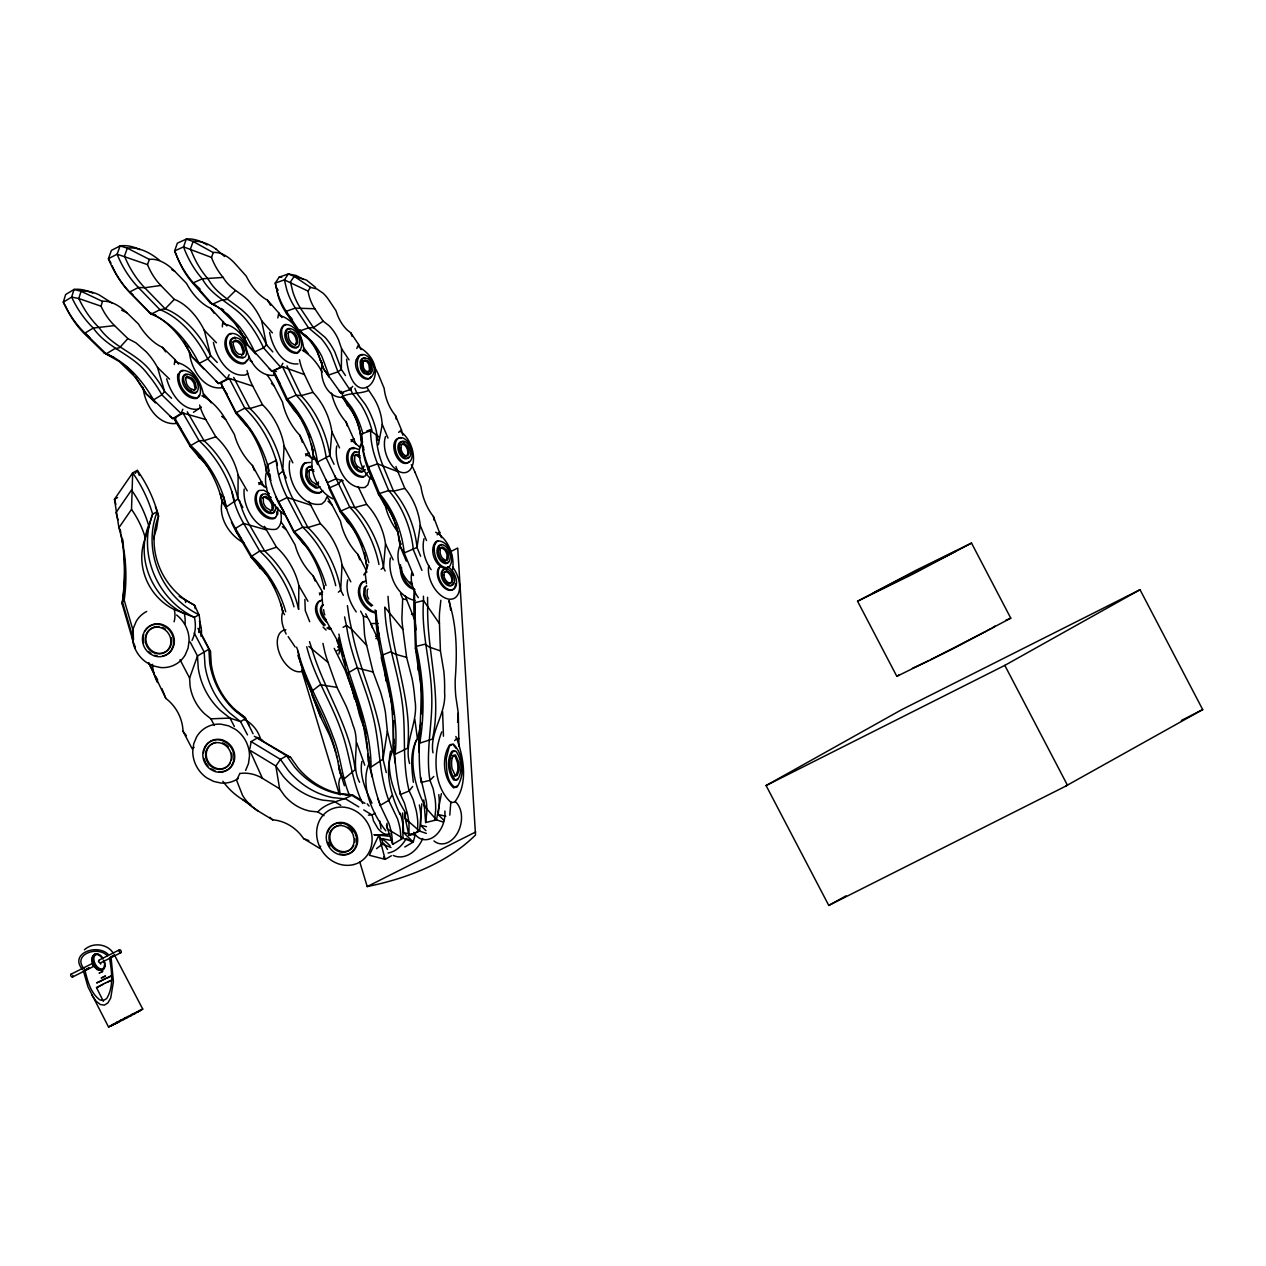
<?xml version="1.0" encoding="UTF-8"?>
<svg xmlns="http://www.w3.org/2000/svg" width="1266" height="1266" viewBox="0 0 1266 1266"><rect width="100%" height="100%" fill="white"/><g stroke="black" fill="none" stroke-linecap="round" stroke-linejoin="round"><path stroke-width="1.5" d="M199.617 405.057A38.297 22.677 59.3 0 0 205.772 419.505L215.821 436.817A46.541 27.551 59.3 0 1 238.135 475.225L237.945 498.962L242.866 507.429M298.618 609.342L298.839 585.604A46.541 27.551 59.3 0 0 276.51 547.213L266.446 529.9A38.297 22.677 59.3 0 1 264.547 526.355M390.134 840.323L382.474 838.646L382.411 844.137L376.556 848.631M329.128 377.173L323.795 369.197L317.639 352.755A45.829 26.871 70.9 0 0 308.556 339.146L297.573 329.967L285.768 312.291A38.613 22.63 70.9 0 1 278.156 296.086L275.26 283.062L284.391 279.881L308.018 291.085A27.741 16.252 70.9 0 0 314.854 308.809L323.162 321.168L329.033 325.679A32.267 18.911 70.9 0 1 338.544 339.905L341.567 348.704L341.345 369.371L345.476 375.543M406.307 561.123L400.341 546.785A60.008 35.179 70.9 0 0 378.344 493.93L368.438 470.097L368.469 467.059A55.308 32.425 70.9 0 1 361.427 433.953L370.59 430.772L378.993 436.881M405.531 812.677L405.294 818.58L408.934 835.449L419.6 831.097L426.357 833.392M277.824 317.956L278.773 312.876L267.553 300.232A40.654 23.089 65.8 0 1 246.253 276.13L235.824 264.467A39.752 22.582 65.8 0 0 213.194 252.488M458.925 746.18L458.276 712.932L455.807 696.442A103.496 67.051 76.4 0 1 455.206 679.636C457.168 653.367 457.121 626.148 448.734 600.844M360.604 611.13L363.389 616.336L364.561 634.883A103.796 59.233 59.7 0 0 366.681 645.407L373.106 672.009L380.465 691.885A126.505 72.209 59.7 0 1 385.418 712.347L387.364 731.036L392.27 751.339M421.895 713.929L422.132 709.182A106.471 68.981 76.4 0 0 421.42 689.511L415.422 648.192L414.029 609.263A134.006 86.816 76.4 0 1 413.982 597.631L414.346 590.114M404.693 812.946L405.294 818.58L419.6 831.097L421.815 803.752M247.044 370.511A38.993 23.073 63.3 0 0 252.757 386.114L262.489 404.724A47.048 27.836 63.3 0 1 284.106 446.043L282.729 471.221L286.274 478.01M308.872 501.32A38.993 23.073 63.3 0 0 310.708 505.118L320.44 523.728A47.048 27.836 63.3 0 1 342.042 565.063L340.681 590.225L343.339 595.321M322.925 643.381L324.982 652.591A103.796 54.027 52.5 0 0 328.084 662.45L336.978 687.375L346.124 706.032A126.505 65.864 52.5 0 1 352.977 725.228C361.126 743.728 350.049 764.427 359.591 782.293M395.214 763.113L392.951 746.085L393.773 720.765M409.614 763.54C403.363 741.908 419.014 721.667 414.868 699.75A126.505 77.78 67.9 0 0 412.004 678.244L406.623 657.386L402.92 629.455A103.796 63.806 67.9 0 1 401.892 618.378L402.683 598.865L400.547 593.564M449.224 552.324L457.722 548.051L475.525 834.974C447.009 863.27 406.164 878.731 367.219 886.564L359.813 862.083M425.882 830.638L420.723 825.4L420.834 815.7A56.701 34.862 67.9 0 0 419.347 804.97M457.612 722.332L458.276 712.932M449.794 815.13L450.854 801.615M244.196 489.056C242.202 506.653 256.539 532.511 276.399 529.204C282.16 525.263 281.78 517.383 280.53 511.306M276.589 514.771L276.858 511.733M304.884 599.435L305.28 610.623L309.695 621.717M334.034 464.242L329.872 455.538L331.882 431.833A45.718 26.982 66.4 0 0 312.971 392.365L304.457 374.562A37.632 22.218 66.4 0 1 299.488 359.718M385.149 570.998L383.471 567.516L385.497 543.81A45.718 26.982 66.4 0 0 366.57 504.343M400.214 813.215A56.701 32.362 59.7 0 1 402.73 823.438L403.031 838.282L392.682 844.343L386.478 825.274M201.009 636.355L201.516 632.604A30.352 28.105 58 0 0 199.411 621.179M266.097 473.199C263.17 488.898 271.62 505.435 284.28 514.566M289.756 460.887C286.306 479.228 300.517 508.046 321.77 504.026L324.951 501.13L327.008 496.715A43.756 25.906 63.3 0 1 331.993 504.817L340.443 521.022A42.696 25.273 63.3 0 0 357.867 554.366L366.111 570.111M347.707 579.907C345.27 591.206 349.812 602.758 356.221 611.937M312.433 456.979C309.664 473.025 318.035 491.477 332.8 498.804M336.74 445.98C333.638 462.739 345.127 490.338 364.988 487.426L367.868 484.767L370.242 477.124M390.355 557.958C387.57 574.701 397.049 596.919 414.916 600.416M400.578 564.715C398.948 574.527 404.503 587.551 414.963 589.608M395.989 466.505A34.657 20.319 70.9 0 0 397.872 471.664L404.804 488.375A42.11 24.671 70.9 0 1 420.233 525.469L417.005 547.434L420.66 556.249M423.809 799.906L425.661 822.536L436.485 819.909L441.359 793.624M387.364 731.036L383.028 759.157L386.272 772.577M440.853 600.274L439.508 612.76A93.415 60.515 76.4 0 0 439.444 623.584L440.426 650.898L443.828 671.297A113.829 73.745 76.4 0 1 444.588 692.328C446.55 713.771 429.348 731.59 432.972 752.843M420.961 722.949L418.508 734.628L419.125 752.194M249.972 748.412L251.127 741.607L257.299 738.015L290.563 757.321L298.143 768.003A72.415 64.329 60.1 0 0 340.443 793.671L352.47 794.874L360.857 799.97M103.306 1001.169L96.517 987.654L105.141 983.16M361.854 761.483C359.243 775.979 365.874 790.364 371.982 803.15M423.999 538.715C421.467 549.381 424.901 560.885 431.152 569.653M452.595 569.811C454.81 555.742 448.496 539.174 435.631 532.211M424.316 802.755L423.825 805.524L436.485 819.909L443.227 822.014M425.661 822.536L426.8 812.566A53.663 34.768 76.4 0 0 426.341 801.536L420.534 777.039M434.507 820.4L435.646 810.43A53.678 34.768 76.4 0 0 435.188 799.384L433.194 788.845L429.949 780.347C425.265 751.244 433.083 722.728 431.674 693.657C430.646 662.355 420.961 632.161 423.54 600.575A150.084 97.245 76.4 0 1 423.43 596.191M444.176 820.621L438.147 814.544L439.223 805.065A51.02 33.058 76.4 0 0 438.796 794.573M322.339 363.532C319.032 376.635 325.837 396.859 341.298 397.397M378.376 444.825L382.269 424.395L381.509 418.239A35.29 20.683 70.9 0 0 371.903 395.166L366.824 387.269M248.927 356.316L248.326 359.37L245.018 363.057C232.074 364.513 219.746 342.785 229.953 333.623C237.312 332.009 242.945 339.209 246.126 344.906M338.892 654.079L340 648.983L336.693 640.121M134.386 644.489L134.971 647.733L122.074 603.74L122.454 601.999A204.554 187.21 59.7 0 0 121.172 534.838M174.091 621.796A24.101 22.06 59.7 0 0 174.281 609.547A54.549 49.928 59.7 0 1 145.368 538.003L152.632 514.138L157.269 511.591A126.916 116.156 59.7 0 0 137.314 470.366L132.677 472.867L114.462 499.279L118.909 527.716A165.672 151.619 59.7 0 1 124.179 600.1L133.12 630.579L133.5 639.631L122.454 601.999L124.179 600.1M356.775 348.514L358.61 344.526L350.809 332.863L347.691 330.426A29.371 17.218 70.9 0 1 337.595 315.345L335.965 310.661L328.764 299.868A29.988 17.582 70.9 0 0 323.178 293.269L316.911 288.98L310.486 287.366L294.203 276.32L288.332 273.947L279.2 277.127L275.26 283.062L277.665 293.142A43.234 25.336 70.9 0 0 286.195 311.294L299.425 331.075L308.572 327.894L313.43 327.609L323.162 321.168M390.624 751.007C385.814 772.513 394.438 795.428 406.022 813.452M404.772 847.001L413.238 842.048L415.106 835.18L413.855 832.284M362.772 466.505L362.392 467.834A6.409 3.782 65.8 0 1 361.696 468.8M364.086 465.856L363.706 467.201A6.409 3.782 65.8 0 1 360.937 468.705L357.186 466.062A8.292 4.906 65.8 0 1 354.638 460.808L354.812 456.029A6.409 3.782 65.8 0 1 357.582 454.526L360.098 455.871M318.462 481.919L318.051 483.343A7.374 4.368 62.7 0 1 316.247 484.957M274.469 510.261L272.934 513.252C264.562 515.61 256.381 501.953 261.176 495.117L262.584 494.5M169.549 379.151L157.506 367.425A46.795 26.649 58.9 0 0 146.381 351.932L135.889 342.801L127.882 338.592L119.605 347.691L114.573 348.799L106.202 353.863L84.917 333.132A61.765 35.163 58.9 0 1 63.316 302.147L71.656 297.083L78.808 298.523L81.056 291.275L74.029 289.455L65.658 294.535L63.3 302.147L65.737 306.625A55.15 31.413 58.9 0 0 85.028 334.303L104.049 352.803C118.118 358.294 130.097 368.074 139.656 379.642A74.9 42.648 58.9 0 1 153.487 399.898L172.698 418.603A19.781 11.267 58.9 0 1 175.895 418.397M127.882 338.592L114.541 325.599A38.692 22.028 58.9 0 1 101.011 306.182L102.483 301.403L81.056 291.275M216.264 306.166L210.109 302.748L193.128 283.584A54.153 30.748 65.8 0 1 176.449 255.083L174.629 250.921L177.367 243.151L186.276 239.132L193.112 241.458L190.517 248.848A57.65 32.742 65.8 0 0 208.289 279.2C218.559 297.906 239.812 303.824 251.918 320.599A69.709 39.594 65.8 0 1 266.556 344.843M223.227 277.46A37.996 21.585 65.8 0 1 211.533 257.441L213.226 252.583L193.112 241.458M214.365 725.45L210.9 718.819L204.649 713.85A44.69 41.414 59.4 0 1 190.074 685.998L189.599 678.07L197.496 655.994L208.874 649.236L210.488 651.42L211.28 664.286A72.494 67.177 59.4 0 0 234.89 709.466M416.039 740.309C408.997 761.863 414.662 786.392 425.06 805.967M216.454 342.801L204.269 330.252A47.048 26.887 62.8 0 0 174.312 299.362L160.829 285.467A38.993 22.282 62.8 0 1 147.505 264.61L149.372 259.403L127.328 248.168L120.112 245.889L111.408 250.399L108.417 258.691L110.981 263.075M121.631 310.202L126.901 312.749L138.516 324.064A41.81 23.801 58.9 0 0 155.987 343.64A39.705 22.614 58.9 0 0 162.412 347.327L174.961 359.56L174.281 364.529M182.826 409.25L181.085 413.555L172.698 418.603L170.055 416.324M320.63 846.194L319.728 848.378L303.555 838.567A40.702 36.16 60.1 0 0 272.76 819.862L257.805 810.826L242.645 799.606A63.268 56.21 60.1 0 1 222.895 781.312M222.579 500.228C217.436 516.607 229.209 535.455 243.816 542.829M283.252 610.608C279.865 618.172 282.666 627.002 286.163 634.06M205.63 746.26L204.048 750.042A16.727 15.493 58 0 0 203.557 752.779M231.947 765.234L233.514 761.467A16.727 15.493 58 0 0 226.329 742.636L222.579 740.689A16.347 15.145 58 0 0 204.95 746.734L203.367 750.516A16.727 15.493 58 0 0 210.567 769.348L214.318 771.295A16.347 15.145 58 0 0 231.947 765.234M245.62 770.408L248.484 763.556L249.497 756.039A30.4 28.153 58 0 0 235.429 729.358L228.608 725.845L221.265 724.215A29.656 27.456 58 0 0 196.626 736.844L193.745 743.696L192.749 751.229A30.4 28.153 58 0 0 206.801 777.894L213.637 781.407L220.964 783.037A29.656 27.456 58 0 0 238.277 778.416M229.13 374.72L227.2 379.009L218.48 383.487L215.837 380.924M367.615 472.424L364.814 476.38C352.344 478.184 342.738 457.121 351.062 448.132L353.214 447.547L358.325 449.335M367.931 564.826L365.288 574.258L366.491 583.658M239.844 773.463L236.615 780.315L242.502 795.27A41.667 37.015 60.1 0 0 257.805 810.841M390.134 833.93L378.819 835.18L369.371 855.262L385.149 859.361L391.368 855.8M441.739 731.906C433.035 753.697 432.814 786.123 451.202 802.612L454.621 802.106C468.705 784.034 463.72 756.467 455.855 736.48M400.657 543.921C393.884 557.641 400.736 575.128 411.561 584.813M180.12 371.666C175.325 382.237 185.786 398.41 197.528 397.73M198.082 397.271L199.205 395.166M282.888 363.247L280.72 367.235L271.779 371.239L269.326 368.754M299.884 349.891L296.909 353.293C284.913 353.958 274.643 333.654 283.679 325.156L285.91 324.856M247.044 360.098L243.737 363.785C230.792 365.241 218.464 343.513 228.671 334.351L231.172 333.955M391.827 795.57L388.741 800.381L380.275 805.35L389.105 823.913A59.644 34.04 59.7 0 1 391.764 834.658L392.682 844.343M398.648 432.355L401.449 429.854L395.498 415.565A32.204 18.879 70.9 0 1 384.152 388.33L378.676 375.1A32.995 19.338 70.9 0 0 372.679 364.434M308.018 291.085L310.486 287.366M135.177 473.468L137.314 470.366L139.307 475.43M118.909 527.716L131.522 509.423L132.677 472.867A127.043 116.266 59.7 0 1 152.632 514.138A78.714 72.035 59.7 0 0 194.378 617.365A34.783 31.824 59.7 0 1 192.021 640.438M454.684 740.578L456.789 738.394L459.194 738.632M341.598 776.28L339.589 778.938L338.766 783.701L340.143 794.953M412.669 786.487L409.171 790.949L400.452 794.51L404.471 803.198L407.478 813.959A59.644 36.667 67.9 0 1 409.029 825.242L408.934 835.449L417.653 831.889L417.764 821.681A59.644 36.682 67.9 0 0 416.197 810.398L413.191 799.637L409.171 790.949C401.686 761.705 406.402 731.795 402.129 702.266C397.951 670.157 385.529 639.836 384.785 607.11L402.92 629.455M456.393 780.014L457.564 778.543M369.625 762.148C359.386 784.113 371.745 812.709 385.798 830.828M323.083 604.689C319.396 609.199 322.925 615.672 326.011 619.533M354.211 452.279C349.527 458.751 355.034 470.699 362.915 471.553L365.336 469.718M364.022 470.366L361.617 472.202C353.198 471.727 346.093 455.349 355.588 451.677L358.974 452.5M352.692 386.352L349.875 389.706L340.728 392.856L338.639 390.292M447.104 563.101L448.085 561.962M394.66 747.431C382.348 767.354 390.83 794.731 400.072 814.608M295.263 345.159L296.545 341.583L295.769 338.038A8.166 4.668 65.3 0 0 292.668 333.274L290.12 331.724L287.968 331.993M360.335 355.081C353.499 362.187 358.689 378.218 368.881 378.724M369.371 378.439L370.875 376.857M174.312 299.377L165.181 308.825L159.927 309.695L151.224 314.174L129.971 292.794A55.562 31.761 62.8 0 1 112.152 265.844M200.091 289.059L193.334 282.824L202.259 278.805L223.227 277.444C229.415 288.79 241.584 292.794 249.719 302.036A45.798 26.016 65.8 0 1 261.619 320.709L266.556 344.843L263.534 347.881L254.608 351.885L247.835 345.254A65.468 37.189 65.8 0 0 234.099 322.498L220.632 309.015M433.811 776.469L429.949 780.347L421.103 782.499C414.662 737.524 428.05 692.692 415.422 648.192L416.245 646.356L414.694 602.758A150.068 97.213 76.4 0 1 414.599 591.159M235.159 290.879L226.392 299.567L221.281 300.264L212.356 304.267L193.334 282.824A60.641 34.435 65.8 0 1 174.645 250.905L183.554 246.886L211.517 257.441M419.315 736.226C409.219 748.823 411.545 767.291 413.381 782.341M457.406 785.822L453.592 787.863C442.942 777.862 441.581 756.577 449.857 744.693L451.851 744.392M196.499 392.112L195.423 393.14C187.273 394.628 178.712 381.588 184.013 374.989L187.241 374.799M297.589 346.884L296.497 347.928C288.221 349.179 281.337 335.395 286.733 329.223L289.835 329.081M88.842 967.984L83.398 970.911L88.003 986.926L108.544 1027.027L114.177 1023.783M114.415 954.928L142.742 1009.097L137.108 1012.341M257.726 491.255C249.544 500.893 261.635 520.896 273.931 518.712L275.592 517.161M174.439 419.236A54.565 32.315 59.3 0 0 175.847 421.736L190.169 446.392A66.323 39.278 59.3 0 1 221.977 501.13L226.408 506.922L237.945 498.962A70.611 41.81 59.3 0 0 204.048 440.71M447.199 568.133L448.781 566.693M321.453 491.35L319.602 493.044C306.182 495.671 294.551 473.247 303.903 463.498L306.309 462.802M322.735 490.638L320.868 492.332C307.448 494.959 295.833 472.535 305.185 462.77L310.344 462.454M252.393 432.624A44.009 26.048 63.3 0 0 245.287 424.537L235.713 412.938L244.781 408.174L249.94 408.507L262.489 404.724M279.264 474.133L282.729 471.221A71.387 42.253 63.3 0 0 249.94 408.507L235.175 380.275A59.17 35.021 63.3 0 1 233.735 377.395M338.37 592.172L340.681 590.225A71.387 42.253 63.3 0 0 307.891 527.511M100.046 962.856L98.384 961.764L99.349 960.609M380.607 845.53L382.411 844.137L390.988 847.508M329.872 455.538L317.513 462.09L313.414 455.713A65.152 38.471 66.4 0 0 286.464 399.439L274.326 374.071A53.647 31.666 66.4 0 1 273.155 371.492M381.129 569.304L383.471 567.516M193.445 412.305L201.373 407.066M247.725 373.407L245.462 374.989C227.912 377.363 216.423 357.313 213.4 342.39M84.442 949.769C92.75 941.967 107.721 943.629 113.513 953.599M85.17 970.072L88.889 968.031M290.563 757.321L286.622 755.802L280.451 759.394L275.861 765.993L279.612 788.765L284.28 795.349A44.642 39.657 60.1 0 0 310.36 811.174L317.782 811.917C327.451 801.631 341.203 801.568 352.47 794.874L345.207 794.731M395.261 523.254A39.388 23.089 70.9 0 1 398.806 538.92L400.341 546.785L404.202 552.941L417.005 547.434A63.886 37.442 70.9 0 0 393.568 491.161L383.028 465.793A52.586 30.827 70.9 0 1 376.334 434.317M857.557 601.239L915.983 570.317L971.513 543.067L1010.774 618.172L952.348 649.094L896.819 676.345L857.557 601.239L913.087 573.989L971.513 543.067M896.819 676.345L899.129 674.873M114.193 955.229L109.477 957.776C111.724 971.069 114.067 986.42 106.692 998.542L103.527 1000.488L99.935 999.934C90.566 993.098 87.512 980.865 84.933 970.136M114.541 325.599L93.273 328.052L84.917 333.132L89.759 337.626M98.511 986.625L103.29 984.141M111.978 1025.033L110.443 1026.03L111.234 1025.729M139.307 1011.107L140.843 1010.094L138.295 1011.233M181.307 429.364L175.832 421.736L174.708 418.017L182.969 413.08L205.772 419.521M101.945 980.343L106.518 978.112M343.086 627.398L346.473 625.404L351.631 629.234L366.681 645.407M992.512 627.762L994.981 626.084M375.132 813.168L372.03 814.956L368.422 815.114M194.094 747.415L192.052 748.586L183.032 731.305A40.749 37.743 59.4 0 0 165.846 698.421L148.581 662.704L154.025 673.132M112.753 956.099L111.028 957.001L113.434 981.672L110.712 998.035L107.895 1002.925L104.334 1005.141L100.299 1004.508L96.026 1001.074L91.832 995.076M358.215 356.411L361.633 354.496M336.867 650.74L340 648.983L337.611 646.752M375.638 636.561L379.104 634.63M1140.017 589.703L1004.808 665.378L1067.475 785.268L828.771 905.427L766.088 785.537L901.313 709.862L1140.017 589.703L1202.7 709.593L1065.925 785.964M828.771 905.427L846.099 895.837M112.737 1024.51L117.168 1022.153M134.117 1013.971L138.548 1011.629M987.227 630.642L991.199 628.49M117.58 497.585L114.462 499.279A239.084 218.812 59.7 0 1 115.902 504.422M111.819 975.722L107.563 977.906M116.092 1022.675L120.729 1020.254M130.556 1015.886L135.193 1013.465M985.723 631.449L930.557 659.792M120.112 1020.523L124.622 1018.196M126.663 1017.943L131.173 1015.601M452.231 755.644L455.143 756.34L457.422 762.512A20.145 13.024 75.9 0 1 457.722 770.583L455.887 775.789L453.972 776.042M124.495 1018.212L128.958 1015.886M122.327 1020.254L126.79 1017.927M130.366 1015.158L133.199 1013.702M122.691 1020L114.367 1024.305M97.735 969.076L96.896 969.519L97.719 969.202M235.713 412.938L220.664 382.823L229.241 378.455L252.757 386.114M267.727 464.685L276.32 460.318A62.24 36.841 63.3 0 0 287.192 497.475L302.732 527.178A75.09 44.452 63.3 0 1 335.743 585.667M71.054 974.187L93.51 962.888M98.701 960.277L119.431 949.848M72.542 977.004L94.997 965.705M100.172 963.094L120.903 952.665M367.219 886.564L475.715 831.952M132.36 1014.193L142.742 1009.097M118.925 1021.931L111.408 1025.761M766.088 785.537L1004.808 665.378M1181.32 720.496L1202.7 709.593M101.771 971.94C105.869 969.867 96.944 974.013 99.618 972.953M104.366 976.624C109.351 973.997 96.532 980.232 103.052 977.257M928.975 660.583L912.422 668.306M105.284 983.16L110.221 980.754M107.357 982.179L112.452 979.726L111.155 980.406M112.991 1024.906L108.544 1027.027M1005.647 620.324L1010.774 618.172M101.486 980.802L96.627 982.922L111.772 975.548M280.34 384.009L274.326 374.071L273.741 370.669L282.555 366.776L304.457 374.562M328.749 487.742L340.079 511.401L349.764 507.144L354.781 507.587L366.586 504.327L358.072 486.54M323.257 604.879L321.865 605.496C317.829 610.845 322.45 618.314 326.675 622.176M98.463 986.879L96.517 987.654M366.918 430.899L370.574 429.617M210.742 471.11A43.535 25.779 59.3 0 0 199.474 457.754L190.169 446.392L190.77 445.616L199.031 440.679L204.048 440.679L215.821 436.817M276.51 547.197L264.736 551.058L259.72 551.058L250.858 556.771A66.323 39.278 59.3 0 1 282.65 611.51L284.534 614.69M323.843 585.667L324.254 589.117A67.051 39.689 63.3 0 0 293.665 531.942L302.732 527.178L307.891 527.526L320.44 523.728M243.04 358.12L237.565 357.439A11.869 6.821 62.3 0 1 232.042 351.442L229.716 343.624A10.334 5.934 62.3 0 1 231.931 338.56L235.397 338.323M365.526 581.11L363.12 581.79C354.543 591.016 363.437 607.348 373.644 611.668M364.26 581.822L361.854 582.502C352.961 592.203 362.962 611.114 375.147 612.76M378.36 623.426L370.906 623.6M321.849 600.226L319.633 600.828C312.765 607.902 319.586 619.327 325.315 625.04M320.63 601.018L318.415 601.635C311.531 608.709 318.352 620.134 324.096 625.847M300.596 418.397A42.759 25.241 66.4 0 0 294.313 410.595L286.464 399.423L296.149 395.166L301.181 395.609L312.971 392.349M363.516 477.029C351.03 478.833 341.424 457.754 349.748 448.781L354.385 448.591M437.878 541.041L435.931 541.579C428.573 549.634 434.934 566.25 445.252 568.671M368.232 390.656C359.481 394.011 350.445 392.65 341.915 396.543L350.935 410.01A33.011 19.354 70.9 0 1 359.908 431.579L361.918 444.651L364.133 449.984M404.804 488.375L393.584 491.145L388.709 490.543L378.344 493.914L384.373 504.232A39.388 23.089 70.9 0 1 394.074 520.199M366.634 372.457L367.599 372.283A6.662 3.925 70.3 0 0 369.435 369.561L368.976 365.051A5.855 3.45 70.3 0 0 366.507 361.38L363.453 360.715A6.662 3.925 70.3 0 0 362.63 361.285M221.661 387.776C203.177 389.975 190.818 368.184 189.394 352.059M375.86 638.634L379.468 638.096M180.674 371.207L182.984 370.875M198.335 409.219C181.782 411.054 170.483 392.84 166.653 378.803M175.483 423.556C157.142 425.012 144.466 403.743 143.121 387.412M160.829 285.467L144.704 287.73L138.39 287.493L129.686 291.987L132.946 294.82M411.497 614.406L415.201 613.883M297.985 363.896C281.653 365.478 272.206 346.077 269.611 332.388M273.551 375.353C255.352 376.477 245.018 353.736 244.892 337.99M210.9 718.819L229.969 718.091L240.54 721.604L247.487 734.897M351.268 389.691L349.875 389.706L337.943 371.84L331.043 353.42A51.336 30.083 70.9 0 0 320.868 338.18L308.572 327.894L295.342 308.097A43.234 25.352 70.9 0 1 286.812 289.946L284.391 279.881L288.332 273.947L296.007 275.45L303.682 279.438M314.87 308.777L295.342 308.097L286.211 311.278L285.768 312.291L292.462 319.538M360.826 354.796L362.899 354.828M390.102 836.304L373.881 834.674M374.863 835.054L378.819 835.18L381.715 839.928M354.274 452.326L355.904 452.389M441.47 545.076L438.764 545.551C434.396 551.311 438.558 562.626 445.854 563.655L448.465 562.563C452.832 556.803 448.67 545.488 441.375 544.459L440.125 545.013C435.757 550.773 439.919 562.088 447.215 563.117M279.2 277.127L281.732 277.349M336.978 687.375L320.282 684.7L312.211 690.935L311.784 694.369L320.678 717.078L329.239 734.549A118.339 61.607 52.5 0 1 335.648 752.495M343.529 393.109L340.728 392.856L323.795 369.197L317.26 351.552A30.178 17.692 70.9 0 0 314.712 346.536M373.106 672.009L356.727 667.847L348.277 672.832L347.659 675.791L361.475 717.616A118.339 67.541 59.7 0 1 366.096 736.765L366.586 739.835M402.683 598.865L406.623 599.72L414.694 619.802M363.389 616.336L367.33 617.207L369.181 620.166L380.275 644.141M438.147 814.544L445.806 816.222M420.723 825.4L426.484 826.666M402.62 812.946L403.601 832.648L415.106 835.18M224.003 324.08C234.163 325.489 241.584 333.939 246.395 342.421M175.626 362.029C191.261 365.399 201.864 381.62 203.779 396.796M279.216 315.361C294.503 319.254 303.144 336.471 303.935 351.268M406.623 657.386L395.119 654.111L390.703 651.705L381.984 655.297L381.24 657.703L391.115 700.636A118.339 72.748 67.9 0 1 391.732 704.023M365.7 358.579L362.867 358.31A9.337 5.507 70.3 0 0 360.13 361.87L360.557 368.137A8.197 4.827 70.3 0 0 363.896 373.454L368.2 374.689A9.337 5.507 70.3 0 0 370.922 371.128M266.446 529.9L243.658 523.444L235.397 528.397L236.52 532.116L250.858 556.771L260.163 568.117A43.535 25.779 59.3 0 1 267.221 575.666M313.746 469.813L312.338 469.37A7.374 4.368 62.7 0 0 309.268 471.047L309.141 476.127A8.482 5.017 62.7 0 0 312.037 481.618L316.247 484.308A7.374 4.368 62.7 0 0 318.573 483.675M310.708 505.118L287.192 497.475L278.615 501.842L293.665 531.942L303.223 543.557A44.009 26.048 63.3 0 1 308.081 548.748M440.426 650.898L429.19 647.021L425.091 644.172L416.245 646.356C423.509 677.975 425.344 711.112 419.711 743.158L432.481 739.059C442.34 694.496 426.436 650.123 427.718 605.575A142.678 92.434 76.4 0 1 427.591 597.283M78.808 298.523L100.995 306.182M454.447 751.434L451.74 751.418C446.676 759.758 447.863 772.292 453.671 780.014L457.738 779.603C462.786 771.263 461.599 758.745 455.792 751.023L453.07 751.007C448.022 759.347 449.208 771.88 455.016 779.603L456.409 780.109M147.505 264.61L117.121 254.197L108.417 258.691A62.224 35.559 62.8 0 0 129.686 292.003L151.224 314.174A75.074 42.902 62.8 0 1 199.047 363.453L218.48 383.487A22.266 12.723 62.8 0 1 221.898 383.218M403.601 832.648L413.238 842.048L403.031 838.282L387.317 828.945L386.969 823.343M303.555 838.567L308.825 840.561M190.359 390.197L191.72 390.735M397.856 471.664L377.616 463.878L368.469 467.059L379.563 493.724A67.193 39.388 70.9 0 1 404.186 552.925L413.491 575.286M358.531 346.647C399.676 370.938 353.261 419.22 346.583 359.212M155.781 315.234L149.198 312.623A67.051 38.312 62.8 0 1 157.095 316.421M174.281 609.547L194.378 617.365L198.968 614.722A78.634 71.972 59.7 0 1 157.269 511.591L158.535 516.101A67.953 62.192 59.7 0 0 194.584 605.227L198.968 614.722A34.736 31.792 59.7 0 1 198.683 632.383M114.13 357.518L104.049 352.803L119.289 361.57L133.927 375.828A66.892 38.091 58.9 0 1 146.27 393.916L155.512 402.904M258.581 482.663L266.699 487.869M319.269 593.042L322.482 594.529M328.179 627.224L331.027 628.537M326.96 628.031L329.793 629.344M305.486 453.814L313.857 459.384M215.125 305.185L210.109 302.748L220.205 308.508M406.323 838.551L413.238 842.048M343.213 480.764L341.535 479.909L338.608 483.834L329.777 487.711L327.973 484.672M244.465 719.721L247.867 721.478A30.352 28.105 58 0 1 260.97 740.436M211.232 768.873L214.998 770.804M350.904 439.682L360.383 447.673M413.808 588.548C405.911 584.781 401.686 575.619 401.449 567.184M308.857 646.435L328.084 662.45M171.859 269.69L174.819 271.367L186.561 283.473A42.696 24.402 62.8 0 0 210.726 308.382L226.915 325.932M179.155 596.365A53.963 49.39 59.7 0 0 185.168 599.768L194.584 605.243A30.02 27.472 59.7 0 1 195.186 608.661M299.425 331.075L297.573 329.967L305.755 335.506L311.721 341.345A51.32 30.083 70.9 0 1 321.912 356.585L328.796 375.005L337.943 371.84L341.345 369.371L334.794 351.869A48.804 28.596 70.9 0 0 325.125 337.373L313.43 327.609L300.865 308.793A41.098 24.101 70.9 0 1 292.747 291.528L290.452 281.954L294.203 276.32L306.372 280.023L315.693 287.477M364.988 803.34L351.758 795.317L339.098 794.035A76.182 67.684 60.1 0 1 294.582 767.038L286.622 755.802L257.299 738.015A63.996 56.859 60.1 0 0 254.324 736.258M251.127 741.607L280.451 759.394L288.411 770.63A76.166 67.668 60.1 0 0 332.911 797.627L345.555 798.893L358.784 806.917M363.753 809.939L372.03 814.956L373.486 820.874L378.059 828.692A22.487 19.987 60.1 0 0 387.491 835.465M340.76 805.366L334.002 801.267L322.719 800.128A68.016 60.42 60.1 0 1 282.967 776.026L275.861 765.993L249.671 750.105L262.426 778.337L279.612 788.765M317.782 811.917L323.985 815.668M242.645 799.606L250.779 804.543M313.905 471.443L311.072 470.082A7.374 4.368 62.7 0 0 308.002 471.759M108.433 954.675C97.862 943.123 68.491 953.235 82.543 969.566M107.183 955.688C97.783 945.433 71.703 954.437 84.205 968.933M372.663 605.512L368.754 602.141A11.869 7.026 62.7 0 1 364.909 594.355L365.368 587.44A10.334 6.124 62.7 0 1 366.507 586.095M371.381 606.224L367.472 602.853A11.869 7.026 62.7 0 1 363.643 595.067L364.086 588.152A10.334 6.124 62.7 0 1 366.76 586.142M221.408 308.493L223.702 310.123M217.119 306.53L228.022 314.506L239.211 326.391A73.317 41.636 65.8 0 1 254.593 351.885L271.779 371.239A19.686 11.188 65.8 0 1 276.494 371.46M235.444 710.606L245.05 717.537L249.449 725.94M323.067 627.161L326.106 630.072M111.819 302.922L98.954 294.788A59.439 33.85 58.9 0 0 81.056 291.259M269.484 493.693L263.771 490.211L258.96 490.464C250.763 500.086 262.869 520.104 275.165 517.905L277.808 513.98L277.586 507.429M215.885 248.943L224.604 256.492M306.594 336.629L302.875 334.034L299.979 329.682M441.945 559.683L443.068 560.537M221.661 416.372L225.665 419.442L234.416 434.491A42.332 25.067 59.3 0 0 252.44 465.461L264.167 486.84M410.042 581.98L411.83 583.357M282.35 526.751L286.353 529.821L295.105 544.871A42.332 25.067 59.3 0 0 313.129 575.84L322.593 592.124A11.378 6.741 59.3 0 0 319.681 594.893M94.206 965.372L93.352 963.932M234.906 709.466L245.05 717.537L253.058 733.758M269.832 817.314L272.76 819.893M271.399 383.424L274.026 385.814L282.492 402.002A42.696 25.273 63.3 0 0 299.915 435.346L311.246 458.229M328.021 501.241L331.977 504.833M382.474 838.646L390.134 845.799M171.59 398.299L164.564 391.463A71.213 40.544 58.9 0 0 151.414 372.188C137.519 353.072 112.896 347.517 99.365 327.973A58.727 33.438 58.9 0 1 78.84 298.523M271.24 497.601L265.512 493.756L262.41 494.326C257.615 501.162 265.781 514.819 274.152 512.445L275.687 509.454L275.228 504.833M93.273 328.052C107.515 348.625 133.421 354.448 148.027 374.578A74.916 42.664 58.9 0 1 161.858 394.85L181.085 413.555A19.781 11.267 58.9 0 1 184.266 413.349M217.246 362.472L210.647 355.667A71.387 40.797 62.8 0 0 165.181 308.809L144.704 287.73A59.17 33.818 62.8 0 1 124.495 256.064L127.328 248.168A66.402 37.948 62.8 0 1 159.532 260.353M183.681 341.393A44.009 25.146 62.8 0 1 185.453 344.763L187.969 347.375M203.921 369.007L191.894 356.616A67.051 38.312 62.8 0 0 158.424 317.228M360.019 457.817L356.268 455.174A6.409 3.782 65.8 0 0 354.179 455.713M355.873 466.711L357.091 467.993M261.635 320.709L272.396 332.847M266.556 344.843L272.839 351.916M202.259 278.805C213.036 298.507 235.397 304.726 248.136 322.387A73.333 41.651 65.8 0 1 263.534 347.881L280.72 367.235A19.702 11.188 65.8 0 1 283.774 367.061M240.018 330.695A42.696 24.244 65.8 0 1 241.553 333.923L245.335 338.164M255.51 353.894L247.835 345.254L241.569 333.908M341.915 396.543L347.153 402.999A50.292 29.482 70.9 0 1 360.842 435.868L361.918 444.651L363.738 447.452M174.961 359.56L178.68 364.165M405.294 818.58L407.715 821.587M367.282 803.847L369.055 806.062M183.032 731.305L186.371 735.673M453.908 745.579L455.887 748.174M240.904 538.224L236.52 532.116A54.565 32.315 59.3 0 1 231.409 521.909M357.851 536.357A42.759 25.241 66.4 0 0 347.928 522.573L340.079 511.401A65.152 38.471 66.4 0 1 367.013 567.674L365.621 559.509A42.759 25.241 66.4 0 0 364.291 552.831M162.412 347.327L165.609 351.869M221.851 386.415L227.358 394.375M284.201 511.796L279.802 505.419A55.562 32.884 63.3 0 1 276.004 497.237M278.773 312.876L281.954 317.513M210.726 308.366L213.954 313.082M275.988 287.097L278.109 290.231M288.189 636.64L295.184 647.053M341.567 348.704L349.036 359.892M320.092 359.781L322.086 362.772M439.444 623.584L423.54 600.575L414.694 602.758L414.552 614.896M383.677 857.019L385.149 859.361L378.819 835.18M270.671 478.469L266.509 471.822A67.051 39.689 63.3 0 0 235.713 412.922M338.861 643.239L325.093 618.758M383.645 843.109L387.507 849.454M267.553 300.232L270.56 305.312M238.166 475.225L247.234 490.844M298.839 585.604L307.923 601.223M334.224 648.366L345.191 670.3L355.24 697.819M204.048 440.679L188.792 414.441A58.094 34.404 59.3 0 1 187.305 411.767M182.969 413.08L199.031 440.679L203.193 444.667A74.472 44.104 59.3 0 1 233.308 496.462L234.685 502.001M197.591 454.51L199.474 457.738M222.262 496.921L220.363 493.677L221.993 501.13L226.614 509.074M174.708 418.017L190.77 445.616L194.932 449.588A74.457 44.088 59.3 0 1 225.031 501.383L226.408 506.922M257.346 563.275L260.163 568.117M411.751 572.643L413.396 575.555M185.437 344.763L191.894 356.616L199.031 363.453L207.751 358.974L210.647 355.667L204.269 330.252M284.09 446.043L292.873 462.834M342.042 565.063L350.824 581.854M307.891 527.526L293.126 499.279A59.17 35.021 63.3 0 1 283.378 469.718M229.241 378.455L244.781 408.174A75.09 44.452 63.3 0 1 277.428 465.144M220.664 382.823L236.188 412.526A75.074 44.437 63.3 0 1 269.199 470.999M270.971 480.384L266.509 471.822L265.686 464.923M301.403 540.076L303.223 543.557M198.588 628.648L210.488 651.42M197.955 628.347L208.874 649.236L209.697 662.767A76.261 70.659 59.4 0 0 234.542 710.305L245.224 718.787L240.54 721.604L229.858 713.106A76.261 70.643 59.4 0 1 205.013 665.6L204.19 652.069L194.189 632.921M190.185 642.02L197.496 655.994L198.24 668.084A68.095 63.094 59.4 0 0 220.426 710.527L229.969 718.091L234.368 726.51M180.009 659.713L189.599 678.07M155.845 676.598L157.664 680.079M368.438 470.097L374.451 481.871M331.502 393.125A41.572 24.545 66.4 0 0 346.156 422.116L356.078 444.319M331.882 431.833L339.573 447.895M385.497 543.81L393.172 559.873M288.252 368.628L301.181 395.609M282.555 366.776L296.149 395.166A72.969 43.076 66.4 0 1 326.311 458.197L349.764 507.144A72.969 43.076 66.4 0 1 378.961 564.525M311.436 444.208A42.759 25.241 66.4 0 1 311.99 447.531L313.604 450.87M345.539 517.572L347.928 522.573M273.741 370.669L287.335 399.059A72.953 43.076 66.4 0 1 317.481 462.074L340.95 511.037M317.624 464.511L313.414 455.713L312.006 447.531M365.7 613.788L367.33 617.207M358.61 344.526L360.952 349.574M366.333 733.046L364.687 729.2A115.032 59.882 52.5 0 1 359.212 713.85L355.888 699.623M414.931 472.044L420.977 486.587A38.281 22.44 70.9 0 0 433.431 516.512L441.454 537.702M382.269 424.395L387.982 438.115M420.249 525.469L426.515 540.55M354.86 388.282L357.075 393.615L365.225 404.297A53.394 31.302 70.9 0 1 376.239 430.772L377.933 440.172M350.112 387.997L352.28 393.204L360.842 404.44A56.179 32.932 70.9 0 1 372.03 430.662M413.349 549.76L421.926 570.396M344.526 398.663L347.485 405.785M360.62 437.34L362.63 442.166M340.981 391.178L343.133 396.385L351.711 407.62A56.163 32.916 70.9 0 1 362.883 433.827M382.205 499.01L384.373 504.232M398.822 538.936L401.021 544.222M161.953 688.657L165.846 698.436M313.129 575.856L315.076 580.952M252.44 465.477L254.387 470.572M350.809 332.863L352.106 336.44M371.334 624.803L372.426 627.809M377.98 798.941L380.275 805.35C370.163 777.008 367.915 748 362.171 718.803C355.604 691.363 342.231 666.153 338.513 637.89M356.727 742.699L364.766 765.202M306.736 646.72C314 676.218 330.948 701.522 340.918 729.928C350.191 753.982 351.283 780.173 362.725 803.546M296.624 647.179A166.78 86.816 52.5 0 0 298.016 651.167C305.407 681.298 322.561 707.188 332.831 736.163C340.839 755.28 341.472 776.39 349.511 795.396M320.678 717.078L299.108 658.858A148.929 77.527 52.5 0 1 297.874 655.282M338.592 765.012L341.045 774.096M344.399 785.695L339.161 768.842M405.357 596.049L406.623 599.72M357.867 554.35L359.734 559.714M299.915 435.346L302.4 442.483M301.656 670.015L339.288 794.288M157.506 367.425L164.564 391.463L161.858 394.85L153.487 399.898L146.27 393.916L139.371 383.456A43.63 24.845 58.9 0 0 135.573 377.284M346.156 422.116L347.232 425.851M340.016 643.334L343.545 656.025M344.558 659.649L346.061 665.077M336.819 756.815C329.207 719.594 304.22 688.672 298.016 651.167M401.449 429.854L402.841 435.219M338.908 634.092C347.264 678.924 371.144 720.465 371.033 767.054L383.028 759.157C383.076 713.644 359.322 673.164 351.631 629.234A158.567 90.503 59.7 0 1 349.099 617.175L347.39 605.607M350.888 683.719L354.591 699.022M368.833 757.986L367.931 754.235L367.995 759.917L372.125 777.023M336.376 754.9L337.88 761.262M399.66 790.949L400.452 794.51C392.998 764.094 394.327 733.647 391.431 702.852C387.712 674.177 376.619 647.116 375.955 617.887A148.929 91.563 67.9 0 1 375.053 609.911M281.052 604.056L282.682 611.51M433.431 516.512L434.222 520.373M337.8 760.993L339.953 773.225L343.735 779.239L355.097 769.728C350.302 726.004 323.495 689.432 311.626 647.939A158.567 82.543 52.5 0 1 309.49 641.64M395.498 415.565L396.163 419.078M377.948 629.028L375.955 617.887L376.065 610.703C379.42 658.921 400.436 705.225 395.103 754.283L407.589 748.238C412.669 701.586 392.682 657.56 389.485 611.731A158.567 97.498 67.9 0 1 388.187 599.055L388.013 596.302M378.613 632.731L379.278 636.45M449.303 600.907L449.81 603.993M379.8 821.159L380.987 828.929M450.063 605.528L450.68 610.228M414.852 719.405L417.416 738.806M384.832 671.803L386.067 681.14M393.758 739.154L394.248 742.778M366.824 741.37L367.741 750.137M361.443 433.969L362.171 440.552A49.39 28.96 70.9 0 0 368.453 470.097M415.422 624.265L415.928 629.882M321.738 592.425L322.719 605.718M442.594 711.555L443.464 736.211M417.891 660.599L418.239 670.426M401.148 839.39L400.23 829.689A59.644 34.055 59.7 0 0 397.571 818.944L388.741 800.381C378.597 773.083 380.069 743.933 372.964 716.034C365.621 685.286 350.635 657.054 346.473 625.404A166.811 95.203 59.7 0 1 344.589 616.906M323.653 609.69L324.096 613.045A8.451 5.001 58.7 0 0 324.84 614.865M413.317 549.76A67.209 39.388 70.9 0 0 388.694 490.575L377.616 463.878A55.324 32.425 70.9 0 1 370.574 430.756M437.213 534.806A10.413 6.108 70.9 0 1 439.967 532.242M411.292 464.701A38.455 22.535 70.9 0 1 414.884 472.076M157.459 682.469A41.857 38.787 59.4 0 1 152.521 664.334M72.779 975.516A1.598 0.95 63.3 0 1 72.209 977.083A1.598 0.95 63.3 0 1 70.738 975.421A1.598 0.95 63.3 0 1 71.576 974.14M95.662 967.082A3.228 1.915 63.3 0 1 92.798 964.645A3.228 1.915 63.3 0 1 93.13 961.226M103.907 960.324A8.767 5.191 63.3 0 1 99.967 969.867A8.767 5.191 63.3 0 1 93.035 956.795A8.767 5.191 63.3 0 1 102.831 958.315M103.859 960.641A7.865 4.653 63.3 0 1 99.982 968.775A7.865 4.653 63.3 0 1 94.064 956.906A7.865 4.653 63.3 0 1 102.957 958.805M103.986 968.3A8.767 5.191 63.3 0 1 94.554 965.752A8.767 5.191 63.3 0 1 94.982 954.121M96.39 953.978A8.767 5.191 63.3 0 1 102.388 958.536M103.464 960.546A8.767 5.191 63.3 0 1 104.192 962.682M104.54 964.771A8.767 5.191 63.3 0 1 104.477 966.686M94.238 965.942A2.041 1.203 63.3 0 1 93.051 964.36A2.041 1.203 63.3 0 1 93.114 962.666M100.615 969.44A7.517 4.447 63.3 0 1 98.083 969.202M95.425 967.192A7.517 4.447 63.3 0 1 92.893 957.302M93.637 956.289A7.517 4.447 63.3 0 1 94.633 955.688M100.932 970.167A8.308 4.922 63.3 0 1 92.513 963.078A8.308 4.922 63.3 0 1 95.662 954.849M100.71 963.489A3.228 1.915 63.3 0 1 100.6 964.138M219.034 771.706A16.347 15.145 58 0 0 232.627 764.759L234.194 760.977A16.727 15.493 58 0 0 227.01 742.145L223.243 740.199A16.347 15.145 58 0 0 205.63 746.26M208.02 766.025A16.727 15.493 58 0 1 206.279 763.699M205.551 762.449A16.727 15.493 58 0 1 204 758.413M230.19 763.192A13.483 12.486 58 0 1 215.647 768.082A13.752 12.739 58 0 1 206.738 750.912A13.483 12.486 58 0 1 215.948 742.319M222.61 742.936A13.752 12.739 58 0 1 228.339 746.924M231.599 753.191A13.752 12.739 58 0 1 231.504 760.091M122.707 539.237A239.084 218.812 59.7 0 1 123.467 546.247M123.91 551.517A239.084 218.812 59.7 0 1 122.074 603.74M185.01 623.853A29.751 27.235 59.7 0 0 184.314 613.662A67.351 61.638 59.7 0 1 148.613 525.327A108.686 99.476 59.7 0 0 131.522 490.037L115.95 512.619A204.554 187.21 59.7 0 1 117.96 519.978M120.096 529.235A204.554 187.21 59.7 0 1 120.84 532.97M155.37 506.716A109.683 100.378 59.7 0 1 158.535 516.101L156.557 528.998A53.963 49.39 59.7 0 0 153.819 538.73M185.168 599.783A23.848 21.823 59.7 0 1 185.659 602.505M131.522 509.423A88.034 80.565 59.7 0 1 145.353 538.003M162.697 655.978A16.347 15.145 58 0 0 172.239 649.252L173.806 645.47A16.727 15.493 58 0 0 166.621 626.638L162.855 624.692A16.347 15.145 58 0 0 145.242 630.753M157.3 656.01A16.347 15.145 58 0 1 154.61 655.297M176.607 615.007A30.4 28.153 58 0 1 189.109 640.517L188.096 648.05L185.232 654.902A29.656 27.456 58 0 1 160.576 667.53L153.249 665.9L146.413 662.387A30.4 28.153 58 0 1 132.36 635.706L133.357 628.189L136.237 621.337A29.656 27.456 58 0 1 146.682 611.446M150.86 653.351A16.727 15.493 58 0 1 148.628 651.547M143.628 642.906A16.727 15.493 58 0 1 143.659 634.519M162.222 627.43A13.752 12.739 58 0 1 165.308 629.044M171.211 637.684A13.752 12.739 58 0 1 171.132 644.584A13.483 12.486 58 0 1 155.259 652.576A13.752 12.739 58 0 1 146.35 635.405A13.483 12.486 58 0 1 158.899 626.654M256.935 737.303A60.847 54.058 60.1 0 1 262.711 740.357M239.86 773.494A37.505 33.327 60.1 0 1 262.442 778.305M347.644 854.059A16.395 14.606 59 0 0 356.775 834.626A16.695 14.86 59 0 0 337.183 822.868A16.395 14.606 59 0 0 327.657 832.648M353.847 864.551A29.783 26.523 59 0 0 370.432 829.277A30.305 26.997 59 0 0 334.873 807.914A29.783 26.523 59 0 0 318.288 843.172A30.305 26.997 59 0 0 353.831 864.52M347.628 854.044A16.695 14.86 59 0 1 339.763 853.87M329.904 846.179A16.695 14.86 59 0 1 328.068 842.286M337.452 825.875A13.752 12.249 59 0 1 353.515 835.671M353.388 835.971A13.515 12.027 59 0 1 345.745 851.907A13.752 12.249 59 0 1 329.682 842.096A13.515 12.027 59 0 1 337.31 826.16M354.955 838.836A13.515 12.027 59 0 1 354.796 842.238M353.784 845.387A13.515 12.027 59 0 1 346.631 851.322A13.752 12.249 59 0 1 330.568 841.51A13.515 12.027 59 0 1 338.18 825.59A13.752 12.249 59 0 1 341.409 825.242M347.802 827.189A13.752 12.249 59 0 1 352.771 832.173M310.787 689.115A97.086 50.545 52.5 0 1 310.091 686.821M310.091 340.063A30.178 17.692 70.9 0 1 313.272 344.225M364.561 371.618A5.855 3.45 70.3 0 1 363.579 370.653M400.99 431.928A22.487 13.198 70.2 0 1 413.159 462.723A22.487 13.198 70.2 0 1 394.486 468.262A22.487 13.198 70.2 0 1 385.544 436.501M371.761 479.355A22.519 13.214 70.2 0 1 362.282 441.881M409.076 461.489A13.166 7.738 70.2 0 1 394.929 452.991A13.166 7.738 70.2 0 1 401.306 438.432M408.538 457.137A8.941 5.254 70.2 0 1 401.401 456.551A8.941 5.254 70.2 0 1 398.078 445.585A8.941 5.254 70.2 0 1 404.076 442.356M400.831 444.698A6.377 3.751 70.2 0 1 407.32 449.24A6.377 3.751 70.2 0 1 404.724 456.377M402.588 455.285A6.377 3.751 70.2 0 1 401.591 454.193M455.174 801.505A23.01 16.505 -75.9 0 1 457.801 832.427A23.01 16.505 -75.9 0 1 433.953 840.925M444.872 811.031A23.01 16.505 -75.9 0 1 434.159 836.604A23.01 16.505 -75.9 0 1 414.33 833.17M422.717 838.551A30.669 22.013 -75.9 0 1 393.235 855.436M406.307 838.393A30.669 22.013 -75.9 0 1 388.029 853.015M303.365 670.774A22.535 13.34 63.3 0 1 280.008 654.664A22.535 13.34 63.3 0 1 285.863 629.819M452.532 566.82A22.503 13.325 63.3 0 1 457.975 594.403A22.503 13.325 63.3 0 1 438.701 593.453A22.503 13.325 63.3 0 1 428.794 565.665M418.334 597.631A22.535 13.34 63.3 0 1 411.656 573.545M455.602 583.642A13.182 7.802 63.3 0 1 443.606 587.218A13.182 7.802 63.3 0 1 438.796 567.785M447.879 566.662A13.182 7.802 63.3 0 1 456.077 585.826A13.182 7.802 63.3 0 1 442.372 584.322A13.182 7.802 63.3 0 1 441.264 565.934M453.418 582.692A8.941 5.301 63.3 0 1 446.439 584.655A8.941 5.301 63.3 0 1 441.185 573.767A8.941 5.301 63.3 0 1 447.23 569.906M444.034 572.232A6.393 3.782 63.3 0 1 451.06 576.552A6.393 3.782 63.3 0 1 448.829 583.547M447.689 583.215A6.393 3.782 63.3 0 1 446.534 582.502M439.808 548.162A5.871 3.45 70.3 0 1 441.692 547.672L444.952 550.188A7.643 4.478 70.3 0 1 447.04 555.109L446.708 559.588A5.871 3.45 70.3 0 1 444.176 560.965M92.845 293.158A62.525 35.606 58.9 0 0 74.014 289.439L71.656 297.083A61.781 35.179 58.9 0 0 93.273 328.068M102.435 301.308A40.132 22.851 58.9 0 1 126.885 312.829M126.584 366.507A43.63 24.845 58.9 0 1 133.468 374.356M185.485 377.679A6.52 3.735 58.4 0 1 186.482 377.3L190.486 378.866A8.324 4.763 58.4 0 1 194.03 383.487L195.043 388.44A6.52 3.735 58.4 0 1 193.951 390.45M203.462 393.71A64.803 38.376 59.3 0 1 211.28 402.81M258.992 484.514A11.378 6.741 59.3 0 1 261.904 481.745M201.959 395.767A42.427 25.13 59.3 0 1 225.617 419.473M262.711 497.839A6.425 3.798 58.7 0 1 264.847 497.269L268.93 499.801A8.451 5.001 58.7 0 1 271.921 504.897L272.063 509.581A6.425 3.798 58.7 0 1 270.449 511.053M223.686 496.715A61.1 36.176 59.3 0 0 235.413 528.381L251.459 555.996L255.621 559.968A74.457 44.088 59.3 0 1 285.72 611.763M231.947 491.778A61.116 36.192 59.3 0 0 243.673 523.444L259.72 551.058L263.882 555.046A74.472 44.104 59.3 0 1 293.981 606.825M298.602 609.342A70.611 41.81 59.3 0 0 264.721 551.09L249.465 524.82A58.094 34.404 59.3 0 1 239.432 500.117M281.258 522.241A42.427 25.13 59.3 0 1 286.306 529.837M269.389 578.515A43.535 25.779 59.3 0 1 271.43 581.49M273.329 584.56A43.535 25.779 59.3 0 1 275.054 587.74M207.118 244.924A62.54 35.511 65.8 0 0 186.276 239.084L183.554 246.886A60.657 34.451 65.8 0 0 202.244 278.821M193.097 241.426A59.455 33.771 65.8 0 1 215.885 248.975M236.505 324.555A42.696 24.244 65.8 0 1 238.325 327.562M301.166 395.641A69.361 40.955 66.4 0 1 329.84 455.538M303.603 347.723A63.379 37.426 66.4 0 1 308.002 353.451M288.268 368.612A57.112 33.723 66.4 0 1 287.002 365.874M351.204 441.628A11.347 6.694 66.4 0 1 354.163 438.859M302.337 350.286A41.778 24.655 66.4 0 1 322.118 372.109M302.479 421.325A42.759 25.241 66.4 0 1 304.236 424.379M308.619 434.127A42.759 25.241 66.4 0 1 309.743 437.482M326.042 479.751A60.072 35.464 66.4 0 0 327.372 482.631L336.17 478.754L341.867 480.605L354.781 507.587A69.361 40.955 66.4 0 1 383.456 567.516M340.934 511.053A72.953 43.076 66.4 0 1 368.849 562.674M336.186 478.738A60.088 35.48 66.4 0 1 334.857 475.858M397.951 531.926A41.572 24.545 66.4 0 1 385.117 505.102M360.937 542.782A42.759 25.241 66.4 0 1 362.218 546.105M392.017 705.7A118.339 72.748 67.9 0 1 393.172 714.135M230.618 378.74A22.282 12.723 62.8 0 0 227.2 379.025L207.751 358.974A75.09 42.917 62.8 0 0 159.927 309.679L138.39 287.493A62.24 35.575 62.8 0 1 117.121 254.197L120.112 245.889A69.852 39.911 62.8 0 1 140.02 249.624M222.405 326.865A12.85 7.343 62.8 0 1 223.465 321.517M149.372 259.419A43.756 25.004 62.8 0 1 174.819 271.351M232.533 342.358A7.374 4.241 62.3 0 1 233.34 341.472L237.169 341.678A8.482 4.874 62.3 0 1 241.189 345.792L243.04 351.394A7.374 4.241 62.3 0 1 241.632 355.208M269.864 474.006A75.074 44.437 63.3 0 1 270.433 476.997M305.802 455.887A12.85 7.612 63.3 0 1 309.094 452.927M250.082 360.525A43.756 25.906 63.3 0 1 252.33 361.712M267.189 375.132A43.756 25.906 63.3 0 1 274.042 385.798M318.763 487.315A10.334 6.124 62.7 0 1 315.424 487.948L309.537 483.849A11.869 7.026 62.7 0 1 305.692 476.048L306.15 469.148A10.334 6.124 62.7 0 1 310.629 467.17M311.895 466.442A10.334 6.124 62.7 0 0 307.416 468.42L306.958 475.336A11.869 7.026 62.7 0 0 310.803 483.121L316.69 487.236A10.334 6.124 62.7 0 0 320.045 486.603M267.743 464.685A62.224 36.825 63.3 0 0 278.599 501.842L294.139 531.53A75.074 44.437 63.3 0 1 325.979 585.478M363.753 574.906A12.85 7.612 63.3 0 1 367.045 571.931M368.77 598.96A8.482 5.017 62.7 0 1 367.093 595.131L367.219 590.067A7.374 4.368 62.7 0 1 367.979 589.022M446.265 758.429C446.534 768.177 446.154 781.233 454.937 787.452L456.931 787.167C465.208 775.267 463.847 753.982 453.196 743.981L449.383 746.038L446.265 758.429M185.611 378.882L186.624 383.835A8.324 4.763 58.4 0 0 190.185 388.44L194.173 390.023A6.52 3.735 58.4 0 0 196.277 387.633L195.265 382.68A8.324 4.763 58.4 0 0 191.72 378.075L187.716 376.493A6.52 3.735 58.4 0 0 185.611 378.882M183.538 376.793C183 383.756 188.887 393.631 196.641 392.333C201.943 385.734 193.382 372.695 185.247 374.182L183.538 376.793M288.11 333.385L288.775 338.449A8.166 4.668 65.3 0 0 291.876 343.213L294.424 344.779L296.576 344.51L297.747 342.469L297.083 337.389A8.166 4.668 65.3 0 0 293.981 332.626L290.262 330.964L288.11 333.385M440.125 549.776L440.188 553.005A7.643 4.478 70.3 0 0 442.277 557.926L445.537 560.442A5.871 3.45 70.3 0 0 448.069 559.05L448.401 554.587A7.643 4.478 70.3 0 0 446.328 549.65L443.053 547.149A5.871 3.45 70.3 0 0 440.521 548.526L440.125 549.776M362.978 362.915L363.437 367.425A5.855 3.45 70.3 0 0 365.921 371.096L368.96 371.761A6.662 3.925 70.3 0 0 370.796 369.039L370.337 364.529A5.855 3.45 70.3 0 0 367.868 360.857L364.814 360.193A6.662 3.925 70.3 0 0 362.994 362.915M286.258 331.217C285.261 337.864 290.056 348.451 297.811 347.28C303.207 341.108 296.323 327.308 288.047 328.574L286.258 331.217M361.49 361.348L361.918 367.631A8.197 4.827 70.3 0 0 365.273 372.932L369.561 374.166A9.337 5.507 70.3 0 0 372.283 370.606L371.856 364.339A8.197 4.827 70.3 0 0 368.517 359.022L364.228 357.787A9.337 5.507 70.3 0 0 361.49 361.348M177.762 374.578C176.243 385.054 184.883 399.217 196.293 398.537L199.316 396.464C204.111 385.877 193.651 369.704 181.908 370.4L177.762 374.578M434.634 544.728C432.64 553.511 437.814 569.004 448.575 567.595C456.266 559.667 448.908 539.664 437.292 541.041L434.634 544.728M452.136 758.192L451.74 760.455A20.145 13.024 75.9 0 0 452.041 768.509L455.301 775.631L457.232 775.378L459.067 770.171A20.145 13.024 75.9 0 0 458.751 762.1L455.491 754.979L453.576 755.232L452.136 758.192M356.426 359.417C351.821 369.15 366.096 387.918 373.28 374.087C377.885 364.371 363.611 345.602 356.426 359.417M282.017 327.91C279.881 337.911 286.812 353.056 298.222 352.644C307.274 344.146 296.988 323.843 285.008 324.507L282.017 327.91M263.281 497.981L263.423 502.665A8.451 5.001 58.7 0 0 266.414 507.777L270.497 510.309A6.425 3.798 58.7 0 0 273.282 508.774L273.139 504.09A8.451 5.001 58.7 0 0 270.149 498.994L266.066 496.462A6.425 3.798 58.7 0 0 263.281 497.981M144.561 631.243L142.979 635.01A16.727 15.493 58 0 0 150.179 653.842L153.93 655.788A16.347 15.145 58 0 0 171.559 649.727L173.141 645.961A16.727 15.493 58 0 0 165.941 627.129L162.19 625.182A16.347 15.145 58 0 0 144.561 631.228M875.819 591.633L873.16 593.2L955.893 551.106L875.819 591.633M235.713 340.317L234.621 340.744A7.374 4.241 62.3 0 0 233.213 344.558L235.065 350.16A8.482 4.874 62.3 0 0 239.084 354.274L242.914 354.48A7.374 4.241 62.3 0 0 244.306 350.666L242.471 345.064A8.482 4.874 62.3 0 0 238.451 340.965L235.713 340.317M234.811 337.373L233.213 337.832A10.334 5.934 62.3 0 0 230.982 342.896L233.324 350.714A11.869 6.821 62.3 0 0 238.831 356.727L244.322 357.392A10.334 5.934 62.3 0 0 246.554 352.328L244.211 344.51A11.869 6.821 62.3 0 0 238.688 338.513L234.811 337.373M119.067 950.576A1.598 0.95 63.3 0 0 120.666 952.728A1.598 0.95 63.3 0 0 120.776 950.45A1.598 0.95 63.3 0 0 119.067 950.576M206.057 751.403A13.752 12.739 58 0 0 214.967 768.557A13.483 12.486 58 0 0 230.839 760.581A13.752 12.739 58 0 0 221.93 743.427A13.483 12.486 58 0 0 206.057 751.403M145.669 635.896A13.752 12.739 58 0 0 154.579 653.05A13.483 12.486 58 0 0 170.451 645.074A13.752 12.739 58 0 0 161.542 627.92A13.483 12.486 58 0 0 145.669 635.88M355.873 835.212A16.695 14.86 59 0 0 336.313 823.438A16.395 14.606 59 0 0 327.166 842.855A16.695 14.86 59 0 0 346.757 854.629A16.395 14.606 59 0 0 355.888 835.212M395.261 444.413A13.166 7.738 70.2 0 0 406.924 462.929A13.166 7.738 70.2 0 0 408.965 443.464A13.166 7.738 70.2 0 0 395.261 444.413M399.296 446.376A8.941 5.254 70.2 0 0 407.668 458.276A8.941 5.254 70.2 0 0 408.285 444.572A8.941 5.254 70.2 0 0 399.296 446.376M400.942 447.61A6.377 3.751 70.2 0 0 407.098 455.792A6.377 3.751 70.2 0 0 407.193 445.822A6.377 3.751 70.2 0 0 400.942 447.61M442.087 573.973A8.941 5.301 63.3 0 0 451.519 585.414A8.941 5.301 63.3 0 0 451.282 572.074A8.941 5.301 63.3 0 0 442.087 573.973M443.875 575.144A6.393 3.782 63.3 0 0 450.775 583.009A6.393 3.782 63.3 0 0 450.237 573.308A6.393 3.782 63.3 0 0 443.875 575.144"/></g></svg>
